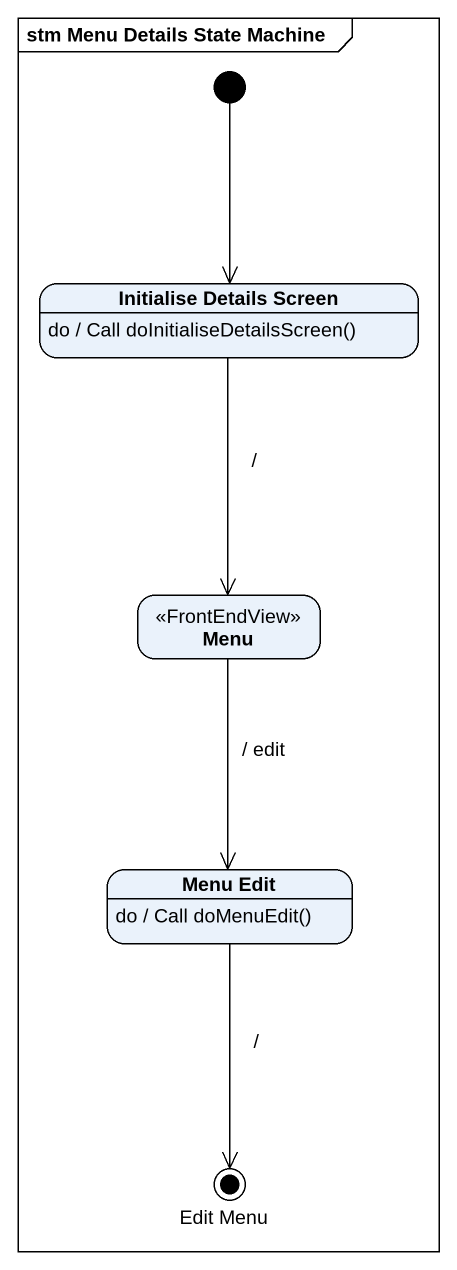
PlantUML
@startuml
mainframe stm Menu Details State Machine
hide empty description
state "Initialise Details Screen" as Initialise_Details_Screen
Initialise_Details_Screen : do / Call doInitialiseDetailsScreen()
state Menu <<FrontEndView>>
state "Menu Edit" as Menu_Edit
Menu_Edit : do / Call doMenuEdit()
state "Edit Menu" as Edit_Menu <<end>>
[*] --> Initialise_Details_Screen
Initialise_Details_Screen --> Menu : /
Menu --> Menu_Edit : / edit
Menu_Edit --> Edit_Menu : /
@enduml
